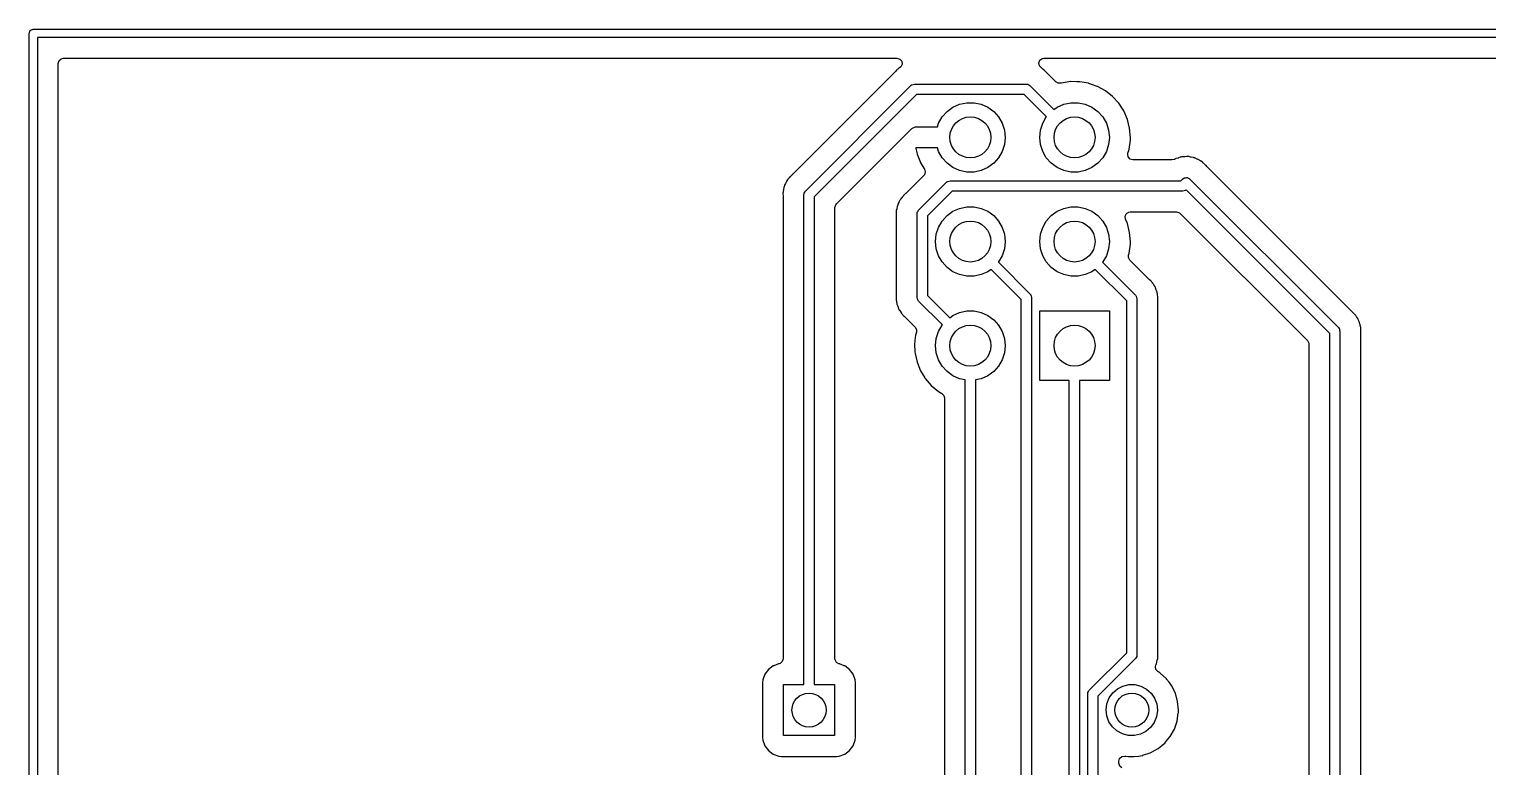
# Model space of a CAD drawing. Extents: x 111.7 to 200.8, y -127.1 to -68.5.
# Drawn here: x 111.66 to 147.24, y -86.48 to -68.48 of the extents above; entities that cross this region are included whole.
import ezdxf

# ---------------------------------------------------------------- set-up
doc = ezdxf.new("R2010")
doc.units = 0
doc.layers.add('BLACK', color=7, linetype='CONTINUOUS')

msp = doc.modelspace()

# ---------------------------------------------------------------- linework, layer by layer
at = {"layer": 'BLACK', "linetype": 'CONTINUOUS'}
for p, q in [((111.66, -68.58), (111.665, -68.5649)), ((111.66, -127), (111.66, -68.58)), ((111.665, -68.5491), (111.674, -68.5363)), ((111.665, -68.5649), (111.665, -68.5491)), ((111.674, -68.5363), (111.679, -68.5212)), ((111.679, -68.5212), (111.692, -68.5119)), ((111.692, -68.5119), (111.701, -68.4991)), ((111.701, -68.4991), (111.716, -68.4942)), ((111.716, -68.4942), (111.729, -68.4849)), ((111.729, -68.4849), (111.745, -68.4849)), ((111.745, -68.4849), (111.76, -68.48)), ((111.76, -68.48), (200.66, -68.48)), ((111.86, -68.68), (111.86, -126.9)), ((200.56, -68.68), (111.86, -68.68)), ((112.368, -69.3145), (112.389, -69.2464)), ((112.368, -126.265), (112.368, -69.3145)), ((112.389, -69.2464), (112.442, -69.1999)), ((112.442, -69.1999), (112.494, -69.1885)), ((112.494, -69.1885), (132.829, -69.1885)), ((132.829, -69.1885), (132.897, -69.2085)), ((132.897, -69.2085), (132.944, -69.2622)), ((132.954, -69.3324), (132.924, -69.397)), ((132.944, -69.2622), (132.954, -69.3324)), ((136.289, -69.3051), (136.314, -69.2387)), ((136.304, -69.3746), (136.289, -69.3051)), ((136.348, -69.4187), (136.304, -69.3746)), ((136.314, -69.2387), (136.371, -69.1963)), ((136.371, -69.1963), (136.415, -69.1885)), ((136.415, -69.1885), (199.925, -69.1885)), ((132.782, -69.5224), (130.291, -72.0133)), ((132.79, -69.5136), (132.782, -69.5224)), ((132.818, -69.4795), (132.79, -69.5136)), ((132.834, -69.4676), (132.818, -69.4795)), ((132.849, -69.4548), (132.834, -69.4676)), ((132.864, -69.4405), (132.849, -69.4548)), ((132.87, -69.4364), (132.864, -69.4405)), ((132.893, -69.423), (132.87, -69.4364)), ((132.87, -69.4364), (132.87, -69.4364)), ((132.924, -69.397), (132.893, -69.423)), ((136.347, -69.4199), (136.348, -69.4187)), ((136.353, -69.4246), (136.347, -69.4199)), ((136.36, -69.4284), (136.353, -69.4246)), ((136.379, -69.4461), (136.36, -69.4284)), ((136.393, -69.4587), (136.379, -69.4461)), ((136.402, -69.4664), (136.393, -69.4587)), ((136.405, -69.4689), (136.402, -69.4664)), ((136.425, -69.4886), (136.405, -69.4689)), ((136.427, -69.4914), (136.425, -69.4886)), ((136.477, -69.538), (136.427, -69.4914)), ((136.481, -69.5445), (136.477, -69.538)), ((136.489, -69.5527), (136.481, -69.5445)), ((136.703, -69.7674), (136.489, -69.5527)), ((130.595, -72.4286), (133.167, -69.8566)), ((133.307, -70.07), (130.808, -72.5688)), ((133.167, -69.8566), (133.184, -69.8433)), ((133.184, -69.8433), (133.187, -69.8398)), ((133.187, -69.8398), (133.19, -69.839)), ((133.19, -69.839), (133.195, -69.8351)), ((133.195, -69.8351), (133.225, -69.8287)), ((133.225, -69.8287), (133.255, -69.82)), ((133.255, -69.82), (135.985, -69.82)), ((135.933, -70.07), (133.307, -70.07)), ((136.478, -70.6145), (135.933, -70.07)), ((135.985, -69.82), (136.007, -69.8232)), ((136.007, -69.8232), (136.012, -69.8229)), ((136.012, -69.8229), (136.014, -69.8242)), ((136.014, -69.8242), (136.021, -69.8251)), ((136.021, -69.8251), (136.046, -69.8418)), ((136.046, -69.8418), (136.073, -69.8566)), ((136.073, -69.8566), (136.657, -70.4404)), ((136.761, -69.8002), (136.703, -69.7674)), ((136.832, -69.7981), (136.761, -69.8002)), ((136.844, -69.794), (136.832, -69.7981)), ((137.065, -69.7602), (136.844, -69.794)), ((137.07, -69.7602), (137.065, -69.7602)), ((137.214, -69.762), (137.07, -69.7602)), ((137.07, -69.7602), (137.07, -69.7602)), ((137.288, -69.7629), (137.214, -69.762)), ((137.293, -69.7638), (137.288, -69.7629)), ((137.503, -69.8012), (137.293, -69.7638)), ((137.293, -69.7638), (137.293, -69.7638)), ((137.508, -69.8021), (137.503, -69.8012)), ((137.503, -69.8012), (137.503, -69.8012)), ((137.513, -69.8038), (137.508, -69.8021)), ((137.714, -69.8749), (137.513, -69.8038)), ((137.513, -69.8038), (137.513, -69.8038)), ((137.719, -69.8766), (137.714, -69.8749)), ((137.714, -69.8749), (137.714, -69.8749)), ((137.914, -69.9846), (137.719, -69.8766)), ((137.918, -69.9878), (137.914, -69.9846)), ((138.086, -70.1198), (137.918, -69.9878)), ((137.918, -69.9878), (137.918, -69.9878)), ((134.051, -70.4883), (134.195, -70.3839)), ((134.195, -70.3839), (134.357, -70.3116)), ((134.357, -70.3116), (134.531, -70.2747)), ((134.531, -70.2747), (134.709, -70.2747)), ((134.709, -70.2747), (134.883, -70.3116)), ((134.883, -70.3116), (135.045, -70.3839)), ((135.045, -70.3839), (135.189, -70.4883)), ((136.657, -70.4404), (136.735, -70.3839)), ((136.735, -70.3839), (136.897, -70.3116)), ((136.897, -70.3116), (137.071, -70.2747)), ((137.071, -70.2747), (137.249, -70.2747)), ((137.249, -70.2747), (137.423, -70.3116)), ((137.423, -70.3116), (137.585, -70.3839)), ((137.585, -70.3839), (137.729, -70.4883)), ((138.086, -70.1199), (138.086, -70.1198)), ((138.09, -70.1231), (138.086, -70.1199)), ((138.24, -70.2883), (138.09, -70.1231)), ((138.361, -70.4758), (138.24, -70.2883)), ((133.814, -70.866), (133.843, -70.7743)), ((133.843, -70.7743), (133.932, -70.6204)), ((133.932, -70.6204), (134.051, -70.4883)), ((135.189, -70.4883), (135.308, -70.6204)), ((135.308, -70.6204), (135.397, -70.7743)), ((135.397, -70.7743), (135.451, -70.9433)), ((136.329, -70.9433), (136.383, -70.7743)), ((136.383, -70.7743), (136.472, -70.6204)), ((136.472, -70.6204), (136.478, -70.6145)), ((137.729, -70.4883), (137.848, -70.6204)), ((137.848, -70.6204), (137.937, -70.7743)), ((137.937, -70.7743), (137.991, -70.9433)), ((138.45, -70.6807), (138.361, -70.4758)), ((138.505, -70.8974), (138.45, -70.6807)), ((131.353, -72.7425), (133.193, -70.9029)), ((133.193, -70.9029), (133.255, -70.8689)), ((133.255, -70.8689), (133.282, -70.866)), ((133.282, -70.866), (133.814, -70.866)), ((135.451, -70.9433), (135.47, -71.12)), ((135.47, -71.12), (135.451, -71.2967)), ((136.31, -71.12), (136.329, -70.9433)), ((136.329, -71.2967), (136.31, -71.12)), ((137.991, -70.9433), (138.01, -71.12)), ((138.01, -71.12), (137.991, -71.2967)), ((138.523, -71.12), (138.505, -70.8974)), ((138.522, -71.1866), (138.523, -71.12)), ((133.29, -71.378), (133.288, -71.388)), ((133.288, -71.388), (133.319, -71.5224)), ((133.303, -71.374), (133.29, -71.378)), ((133.814, -71.374), (133.303, -71.374)), ((133.843, -71.4657), (133.814, -71.374)), ((133.932, -71.6196), (133.843, -71.4657)), ((135.397, -71.4657), (135.308, -71.6196)), ((135.451, -71.2967), (135.397, -71.4657)), ((136.383, -71.4657), (136.329, -71.2967)), ((136.472, -71.6196), (136.383, -71.4657)), ((137.937, -71.4657), (137.848, -71.6196)), ((137.991, -71.2967), (137.937, -71.4657)), ((138.458, -71.5273), (138.462, -71.5086)), ((138.462, -71.5086), (138.491, -71.413)), ((138.491, -71.413), (138.492, -71.4081)), ((138.492, -71.4081), (138.522, -71.1866)), ((133.319, -71.5224), (133.322, -71.5323)), ((133.322, -71.5323), (133.402, -71.7296)), ((133.402, -71.7296), (133.406, -71.7388)), ((133.406, -71.7388), (133.502, -71.8942)), ((134.051, -71.7517), (133.932, -71.6196)), ((134.195, -71.8561), (134.051, -71.7517)), ((134.357, -71.9284), (134.195, -71.8561)), ((135.045, -71.8561), (134.883, -71.9284)), ((135.189, -71.7517), (135.045, -71.8561)), ((135.308, -71.6196), (135.189, -71.7517)), ((136.591, -71.7517), (136.472, -71.6196)), ((136.735, -71.8561), (136.591, -71.7517)), ((136.897, -71.9284), (136.735, -71.8561)), ((137.585, -71.8561), (137.423, -71.9284)), ((137.729, -71.7517), (137.585, -71.8561)), ((137.848, -71.6196), (137.729, -71.7517)), ((138.468, -71.5976), (138.458, -71.5273)), ((138.514, -71.6512), (138.468, -71.5976)), ((138.582, -71.6712), (138.514, -71.6512)), ((139.537, -71.6712), (138.582, -71.6712)), ((139.592, -71.658), (139.537, -71.6712)), ((139.595, -71.6558), (139.592, -71.658)), ((139.603, -71.6531), (139.595, -71.6558)), ((139.625, -71.6429), (139.603, -71.653)), ((139.603, -71.653), (139.603, -71.6531)), ((139.603, -71.6531), (139.603, -71.6531)), ((139.632, -71.6387), (139.625, -71.6427)), ((139.625, -71.6427), (139.625, -71.6427)), ((139.625, -71.6427), (139.625, -71.6429)), ((139.686, -71.623), (139.632, -71.6387)), ((139.693, -71.6206), (139.686, -71.623)), ((139.738, -71.6042), (139.693, -71.6206)), ((139.746, -71.6016), (139.738, -71.6042)), ((139.754, -71.6008), (139.746, -71.6016)), ((139.777, -71.5963), (139.754, -71.6008)), ((139.754, -71.6008), (139.754, -71.6008)), ((139.778, -71.5962), (139.777, -71.5963)), ((139.785, -71.594), (139.778, -71.5962)), ((139.778, -71.5962), (139.778, -71.5962)), ((139.793, -71.5938), (139.785, -71.594)), ((139.841, -71.5923), (139.793, -71.5938)), ((139.849, -71.5918), (139.841, -71.5923)), ((139.897, -71.5872), (139.849, -71.5918)), ((139.905, -71.5865), (139.897, -71.5872)), ((139.913, -71.5877), (139.905, -71.5865)), ((139.913, -71.5878), (139.913, -71.5877)), ((139.913, -71.5877), (139.913, -71.5877)), ((139.937, -71.5893), (139.913, -71.5878)), ((139.945, -71.589), (139.937, -71.5893)), ((139.993, -71.5997), (139.945, -71.589)), ((140, -71.6013), (139.993, -71.5997)), ((140.008, -71.6027), (140, -71.6013)), ((140.063, -71.6115), (140.008, -71.6027)), ((140.071, -71.6148), (140.063, -71.6115)), ((140.093, -71.6221), (140.071, -71.6148)), ((140.102, -71.6239), (140.093, -71.6221)), ((140.152, -71.6494), (140.102, -71.6239)), ((140.159, -71.6528), (140.152, -71.6494)), ((140.21, -71.6751), (140.159, -71.6528)), ((140.217, -71.6799), (140.21, -71.6751)), ((140.217, -71.6801), (140.217, -71.6799)), ((140.217, -71.6799), (140.217, -71.6799)), ((140.237, -71.6928), (140.217, -71.6801)), ((140.237, -71.693), (140.237, -71.6928)), ((140.244, -71.6966), (140.237, -71.693)), ((140.25, -71.7018), (140.244, -71.6966)), ((140.286, -71.7337), (140.25, -71.7018)), ((140.25, -71.7018), (140.25, -71.7018)), ((140.292, -71.7388), (140.286, -71.7337)), ((140.305, -71.7486), (140.292, -71.7388)), ((140.292, -71.7388), (140.292, -71.7388)), ((140.316, -71.7599), (140.305, -71.7486)), ((140.322, -71.7653), (140.316, -71.7599)), ((140.364, -71.8024), (140.322, -71.7653)), ((140.369, -71.809), (140.364, -71.8024)), ((140.369, -71.8093), (140.369, -71.809)), ((140.369, -71.809), (140.369, -71.809)), ((140.384, -71.8275), (140.369, -71.8093)), ((143.933, -75.3762), (140.384, -71.8275)), ((130.13, -72.1992), (130.116, -72.2325)), ((130.133, -72.192), (130.13, -72.1992)), ((130.13, -72.1992), (130.13, -72.1992)), ((130.146, -72.176), (130.133, -72.192)), ((130.157, -72.1594), (130.146, -72.176)), ((130.163, -72.1486), (130.157, -72.1594)), ((130.166, -72.1417), (130.163, -72.1486)), ((130.163, -72.1486), (130.163, -72.1486)), ((130.197, -72.1094), (130.166, -72.1417)), ((130.204, -72.1004), (130.197, -72.1094)), ((130.207, -72.0972), (130.204, -72.1004)), ((130.227, -72.0775), (130.207, -72.0972)), ((130.229, -72.0747), (130.227, -72.0775)), ((130.271, -72.0308), (130.229, -72.0747)), ((130.276, -72.025), (130.271, -72.0308)), ((130.282, -72.0209), (130.276, -72.025)), ((130.291, -72.0133), (130.282, -72.0209)), ((133.483, -72.0491), (133.053, -72.4797)), ((133.357, -72.8949), (134.035, -72.2163)), ((133.499, -72.0304), (133.483, -72.0491)), ((133.52, -71.9627), (133.499, -72.0304)), ((133.502, -71.8942), (133.52, -71.9627)), ((134.035, -72.2163), (134.053, -72.203)), ((134.053, -72.203), (134.056, -72.1995)), ((134.056, -72.1995), (134.059, -72.1987)), ((134.059, -72.1987), (134.064, -72.1949)), ((134.064, -72.1949), (134.094, -72.1884)), ((134.094, -72.1884), (134.124, -72.1797)), ((134.124, -72.1797), (139.753, -72.1797)), ((134.531, -71.9653), (134.357, -71.9284)), ((134.709, -71.9653), (134.531, -71.9653)), ((134.883, -71.9284), (134.709, -71.9653)), ((137.071, -71.9653), (136.897, -71.9284)), ((137.249, -71.9653), (137.071, -71.9653)), ((137.423, -71.9284), (137.249, -71.9653)), ((139.753, -72.1797), (139.797, -72.1363)), ((139.797, -72.1363), (139.826, -72.1149)), ((139.826, -72.1149), (139.834, -72.113)), ((139.834, -72.113), (139.842, -72.1075)), ((139.842, -72.1075), (139.868, -72.1057)), ((139.868, -72.1057), (139.894, -72.1)), ((139.894, -72.1), (139.903, -72.1032)), ((139.903, -72.1032), (139.912, -72.1026)), ((139.912, -72.1026), (139.935, -72.1154)), ((139.935, -72.1154), (139.96, -72.1247)), ((139.96, -72.1247), (139.966, -72.132)), ((139.966, -72.132), (139.974, -72.1363)), ((139.974, -72.1363), (143.598, -75.7611)), ((130.048, -72.4769), (130.045, -72.4969)), ((130.045, -72.4969), (130.046, -72.5048)), ((130.046, -72.5048), (130.049, -72.541)), ((130.049, -72.4572), (130.048, -72.4769)), ((130.06, -72.3941), (130.049, -72.437)), ((130.049, -72.437), (130.049, -72.4572)), ((130.049, -72.541), (130.049, -72.5528)), ((130.049, -72.5528), (130.049, -83.8405)), ((130.063, -72.3825), (130.06, -72.3941)), ((130.069, -72.3467), (130.063, -72.3825)), ((130.07, -72.3389), (130.069, -72.3467)), ((130.069, -72.3467), (130.069, -72.3467)), ((130.078, -72.3203), (130.07, -72.3389)), ((130.084, -72.3016), (130.078, -72.3203)), ((130.087, -72.2896), (130.084, -72.3016)), ((130.089, -72.2819), (130.087, -72.2896)), ((130.087, -72.2896), (130.087, -72.2896)), ((130.111, -72.2432), (130.089, -72.2819)), ((130.116, -72.2325), (130.111, -72.2432)), ((130.558, -72.517), (130.561, -72.495)), ((130.558, -84.465), (130.558, -72.517)), ((130.561, -72.4904), (130.562, -72.4879)), ((130.561, -72.495), (130.561, -72.4904)), ((130.562, -72.4879), (130.563, -72.4815)), ((130.563, -72.4815), (130.58, -72.4556)), ((130.58, -72.4556), (130.595, -72.4286)), ((130.808, -72.5688), (130.808, -84.465)), ((132.959, -72.5757), (132.928, -72.608)), ((132.966, -72.5667), (132.959, -72.5757)), ((132.969, -72.5635), (132.966, -72.5667)), ((132.989, -72.5438), (132.969, -72.5635)), ((132.991, -72.5409), (132.989, -72.5438)), ((133.038, -72.4913), (132.991, -72.5409)), ((133.044, -72.4872), (133.038, -72.4913)), ((133.053, -72.4797), (133.044, -72.4872)), ((134.175, -72.4297), (133.57, -73.0351)), ((139.805, -72.4297), (134.175, -72.4297)), ((139.835, -72.421), (139.805, -72.4297)), ((139.865, -72.4146), (139.835, -72.421)), ((139.87, -72.4107), (139.865, -72.4146)), ((139.873, -72.4099), (139.87, -72.4107)), ((139.876, -72.4064), (139.873, -72.4099)), ((139.884, -72.4003), (139.876, -72.4064)), ((143.385, -75.9012), (139.884, -72.4003)), ((131.316, -72.8316), (131.337, -72.7635)), ((131.316, -83.8405), (131.316, -72.8316)), ((131.337, -72.7635), (131.353, -72.7425)), ((132.811, -72.9235), (132.81, -72.9432)), ((132.822, -72.8604), (132.811, -72.9033)), ((132.811, -72.9033), (132.811, -72.9235)), ((132.825, -72.8488), (132.822, -72.8604)), ((132.831, -72.813), (132.825, -72.8488)), ((132.832, -72.8052), (132.831, -72.813)), ((132.831, -72.813), (132.831, -72.813)), ((132.84, -72.7866), (132.832, -72.8052)), ((132.846, -72.7679), (132.84, -72.7866)), ((132.849, -72.7559), (132.846, -72.7679)), ((132.851, -72.7482), (132.849, -72.7559)), ((132.849, -72.7559), (132.849, -72.7559)), ((132.873, -72.7095), (132.851, -72.7482)), ((132.878, -72.6988), (132.873, -72.7095)), ((132.892, -72.6655), (132.878, -72.6988)), ((132.895, -72.6583), (132.892, -72.6655)), ((132.892, -72.6655), (132.892, -72.6655)), ((132.908, -72.6423), (132.895, -72.6583)), ((132.919, -72.6257), (132.908, -72.6423)), ((132.925, -72.6149), (132.919, -72.6257)), ((132.928, -72.608), (132.925, -72.6149)), ((132.925, -72.6149), (132.925, -72.6149)), ((133.325, -72.9478), (133.342, -72.9219)), ((133.342, -72.9219), (133.357, -72.8949)), ((134.051, -73.0283), (134.195, -72.9239)), ((134.195, -72.9239), (134.357, -72.8516)), ((134.357, -72.8516), (134.531, -72.8147)), ((134.531, -72.8147), (134.709, -72.8147)), ((134.709, -72.8147), (134.883, -72.8516)), ((134.883, -72.8516), (135.045, -72.9239)), ((135.045, -72.9239), (135.189, -73.0283)), ((136.591, -73.0283), (136.735, -72.9239)), ((136.735, -72.9239), (136.897, -72.8516)), ((136.897, -72.8516), (137.071, -72.8147)), ((137.071, -72.8147), (137.249, -72.8147)), ((137.249, -72.8147), (137.423, -72.8516)), ((137.423, -72.8516), (137.585, -72.9239)), ((137.585, -72.9239), (137.729, -73.0283)), ((138.426, -72.98), (138.486, -72.9427)), ((138.486, -72.9427), (138.52, -72.9382)), ((138.52, -72.9382), (139.651, -72.9382)), ((139.651, -72.9382), (139.719, -72.9582)), ((132.81, -72.9432), (132.807, -72.9632)), ((132.807, -72.9632), (132.808, -72.9711)), ((132.808, -72.9711), (132.811, -73.0073)), ((132.811, -73.0073), (132.811, -73.0191)), ((132.811, -73.0191), (132.811, -74.9462)), ((133.32, -72.9833), (133.323, -72.9613)), ((133.32, -75.025), (133.32, -72.9833)), ((133.323, -72.9567), (133.324, -72.9542)), ((133.323, -72.9613), (133.323, -72.9567)), ((133.324, -72.9542), (133.325, -72.9478)), ((133.57, -73.0351), (133.57, -74.9732)), ((133.843, -73.3143), (133.932, -73.1604)), ((133.932, -73.1604), (134.051, -73.0283)), ((135.189, -73.0283), (135.308, -73.1604)), ((135.308, -73.1604), (135.397, -73.3143)), ((136.383, -73.3143), (136.472, -73.1604)), ((136.472, -73.1604), (136.591, -73.0283)), ((137.729, -73.0283), (137.848, -73.1604)), ((137.848, -73.1604), (137.937, -73.3143)), ((138.395, -73.044), (138.426, -72.98)), ((138.404, -73.1145), (138.395, -73.044)), ((138.45, -73.2207), (138.404, -73.1145)), ((138.505, -73.4374), (138.45, -73.2207)), ((139.719, -72.9582), (139.74, -72.9751)), ((139.74, -72.9751), (142.84, -76.075)), ((133.77, -73.66), (133.789, -73.4833)), ((133.789, -73.4833), (133.843, -73.3143)), ((135.397, -73.3143), (135.451, -73.4833)), ((135.451, -73.4833), (135.47, -73.66)), ((136.31, -73.66), (136.329, -73.4833)), ((136.329, -73.4833), (136.383, -73.3143)), ((137.937, -73.3143), (137.991, -73.4833)), ((137.991, -73.4833), (138.01, -73.66)), ((138.523, -73.66), (138.505, -73.4374)), ((133.789, -73.8367), (133.77, -73.66)), ((133.843, -74.0057), (133.789, -73.8367)), ((133.932, -74.1596), (133.843, -74.0057)), ((135.397, -74.0057), (135.308, -74.1596)), ((135.451, -73.8367), (135.397, -74.0057)), ((135.47, -73.66), (135.451, -73.8367)), ((136.329, -73.8367), (136.31, -73.66)), ((136.383, -74.0057), (136.329, -73.8367)), ((136.472, -74.1596), (136.383, -74.0057)), ((137.937, -74.0057), (137.848, -74.1596)), ((137.991, -73.8367), (137.937, -74.0057)), ((138.01, -73.66), (137.991, -73.8367)), ((138.477, -74.053), (138.48, -73.9896)), ((138.48, -73.9896), (138.491, -73.953)), ((138.491, -73.953), (138.492, -73.9481)), ((138.492, -73.9481), (138.522, -73.7266)), ((138.522, -73.7266), (138.523, -73.66)), ((134.051, -74.2917), (133.932, -74.1596)), ((134.195, -74.3961), (134.051, -74.2917)), ((135.123, -74.3396), (135.045, -74.3961)), ((135.86, -75.0768), (135.123, -74.3396)), ((135.308, -74.1596), (135.302, -74.1655)), ((135.302, -74.1655), (136.073, -74.9366)), ((136.591, -74.2917), (136.472, -74.1596)), ((136.735, -74.3961), (136.591, -74.2917)), ((137.663, -74.3396), (137.585, -74.3961)), ((138.432, -75.1088), (137.663, -74.3396)), ((137.848, -74.1596), (137.842, -74.1655)), ((137.842, -74.1655), (138.645, -74.9686)), ((138.511, -74.1153), (138.477, -74.053)), ((138.98, -74.5837), (138.511, -74.1153)), ((134.357, -74.4684), (134.195, -74.3961)), ((134.531, -74.5053), (134.357, -74.4684)), ((134.709, -74.5053), (134.531, -74.5053)), ((134.883, -74.4684), (134.709, -74.5053)), ((135.045, -74.3961), (134.883, -74.4684)), ((136.897, -74.4684), (136.735, -74.3961)), ((137.071, -74.5053), (136.897, -74.4684)), ((137.249, -74.5053), (137.071, -74.5053)), ((137.423, -74.4684), (137.249, -74.5053)), ((137.585, -74.3961), (137.423, -74.4684)), ((138.988, -74.5917), (138.98, -74.5837)), ((139.022, -74.6199), (138.988, -74.5917)), ((139.034, -74.6363), (139.022, -74.6199)), ((139.047, -74.6513), (139.034, -74.6363)), ((139.062, -74.6656), (139.047, -74.6513)), ((139.066, -74.6725), (139.062, -74.6656)), ((139.084, -74.7037), (139.066, -74.6725)), ((139.091, -74.7136), (139.084, -74.7037)), ((139.117, -74.7494), (139.091, -74.7136)), ((132.811, -74.9574), (132.809, -74.9649)), ((132.809, -74.9649), (132.81, -74.9728)), ((132.81, -74.9728), (132.81, -74.9728)), ((132.81, -74.9728), (132.811, -75.033)), ((132.811, -74.9462), (132.811, -74.9574)), ((132.811, -75.033), (132.811, -75.0369)), ((132.811, -75.0369), (132.811, -75.0649)), ((132.811, -75.0649), (132.812, -75.0688)), ((132.812, -75.0688), (132.812, -75.0688)), ((132.812, -75.0688), (132.812, -75.0689)), ((132.812, -75.0689), (132.813, -75.0807)), ((133.329, -75.0545), (133.32, -75.025)), ((133.335, -75.0846), (133.329, -75.0545)), ((133.57, -74.9732), (134.117, -75.5204)), ((135.86, -81.5319), (135.86, -75.0768)), ((136.073, -74.9366), (136.087, -74.9544)), ((136.087, -74.9544), (136.09, -74.9575)), ((136.09, -74.9575), (136.091, -74.9602)), ((136.091, -74.9602), (136.095, -74.9654)), ((136.095, -74.9654), (136.101, -74.9955)), ((136.101, -74.9955), (136.11, -75.025)), ((136.11, -75.025), (136.11, -81.5559)), ((138.645, -74.9686), (138.659, -74.9864)), ((138.659, -74.9864), (138.662, -74.9895)), ((138.662, -74.9895), (138.663, -74.9922)), ((138.663, -74.9922), (138.667, -74.9974)), ((138.667, -74.9974), (138.673, -75.0275)), ((138.673, -75.0275), (138.682, -75.057)), ((138.682, -75.057), (138.682, -83.7465)), ((139.119, -74.7568), (139.117, -74.7494)), ((139.124, -74.7682), (139.119, -74.7568)), ((139.119, -74.7568), (139.119, -74.7568)), ((139.133, -74.786), (139.124, -74.7682)), ((139.139, -74.7966), (139.133, -74.786)), ((139.143, -74.8034), (139.139, -74.7966)), ((139.139, -74.7966), (139.139, -74.7966)), ((139.155, -74.8437), (139.143, -74.8034)), ((139.155, -74.8459), (139.155, -74.8437)), ((139.159, -74.8571), (139.155, -74.8459)), ((139.173, -74.8908), (139.159, -74.8571)), ((139.175, -74.8982), (139.173, -74.8908)), ((139.176, -74.9061), (139.175, -74.8982)), ((139.178, -74.9183), (139.176, -74.9061)), ((139.182, -74.9377), (139.178, -74.9183)), ((139.188, -74.9571), (139.182, -74.9377)), ((139.188, -74.965), (139.188, -74.9571)), ((139.189, -75.0013), (139.188, -74.965)), ((139.19, -75.0131), (139.189, -75.0013)), ((139.19, -75.0171), (139.19, -75.0131)), ((139.19, -75.0451), (139.19, -75.0171)), ((139.191, -75.049), (139.19, -75.0451)), ((139.193, -75.1171), (139.191, -75.049)), ((132.813, -75.0807), (132.814, -75.1249)), ((132.814, -75.1249), (132.82, -75.1443)), ((132.82, -75.1443), (132.824, -75.1637)), ((132.824, -75.1637), (132.827, -75.1838)), ((132.827, -75.1838), (132.829, -75.1912)), ((132.829, -75.1912), (132.829, -75.1912)), ((132.829, -75.1912), (132.843, -75.2249)), ((132.843, -75.2249), (132.847, -75.2361)), ((132.847, -75.2361), (132.854, -75.2609)), ((132.854, -75.2609), (132.859, -75.2786)), ((132.859, -75.2786), (132.863, -75.2854)), ((132.863, -75.2854), (132.863, -75.2854)), ((132.863, -75.2854), (132.869, -75.296)), ((132.869, -75.296), (132.878, -75.3138)), ((132.878, -75.3138), (132.885, -75.3326)), ((132.885, -75.3326), (132.89, -75.339)), ((132.89, -75.339), (132.89, -75.339)), ((132.89, -75.339), (132.911, -75.3684)), ((132.911, -75.3684), (132.918, -75.3783)), ((132.918, -75.3783), (132.936, -75.4087)), ((132.936, -75.4087), (132.94, -75.4164)), ((132.94, -75.4164), (132.955, -75.4307)), ((132.955, -75.4307), (132.968, -75.4457)), ((133.339, -75.0898), (133.335, -75.0846)), ((133.34, -75.0925), (133.339, -75.0898)), ((133.343, -75.0956), (133.34, -75.0925)), ((133.357, -75.1134), (133.343, -75.0956)), ((133.938, -75.6945), (133.357, -75.1134)), ((134.195, -75.4639), (134.357, -75.3916)), ((134.357, -75.3916), (134.531, -75.3547)), ((134.531, -75.3547), (134.709, -75.3547)), ((134.709, -75.3547), (134.883, -75.3916)), ((134.883, -75.3916), (135.045, -75.4639)), ((136.31, -77.05), (136.31, -75.35)), ((136.31, -75.35), (138.01, -75.35)), ((138.01, -75.35), (138.01, -77.05)), ((138.432, -83.6947), (138.432, -75.1088)), ((139.19, -75.1358), (139.191, -75.1246)), ((139.19, -83.7107), (139.19, -75.1358)), ((139.191, -75.1246), (139.193, -75.1171)), ((143.941, -75.3842), (143.933, -75.3762)), ((143.975, -75.4124), (143.941, -75.3842)), ((143.985, -75.4249), (143.975, -75.4124)), ((143.987, -75.4288), (143.985, -75.4249)), ((144, -75.4438), (143.987, -75.4288)), ((132.968, -75.4457), (132.98, -75.4621)), ((132.98, -75.4621), (133.004, -75.4826)), ((133.004, -75.4826), (133.014, -75.4903)), ((133.014, -75.4903), (133.022, -75.4983)), ((133.022, -75.4983), (133.27, -75.7457)), ((133.27, -75.7457), (133.304, -75.808)), ((133.843, -75.8543), (133.932, -75.7004)), ((133.932, -75.7004), (133.938, -75.6945)), ((134.117, -75.5204), (134.195, -75.4639)), ((135.045, -75.4639), (135.189, -75.5683)), ((135.189, -75.5683), (135.308, -75.7004)), ((135.308, -75.7004), (135.397, -75.8543)), ((143.598, -75.7611), (143.612, -75.7789)), ((143.612, -75.7789), (143.615, -75.7819)), ((143.615, -75.7819), (143.616, -75.7846)), ((143.616, -75.7846), (143.62, -75.7898)), ((144.015, -75.4581), (144, -75.4438)), ((144.019, -75.4649), (144.015, -75.4581)), ((144.037, -75.4962), (144.019, -75.4649)), ((144.019, -75.4649), (144.019, -75.4649)), ((144.044, -75.5061), (144.037, -75.4962)), ((144.07, -75.5419), (144.044, -75.5061)), ((144.077, -75.5607), (144.07, -75.5419)), ((144.086, -75.5784), (144.077, -75.5607)), ((144.096, -75.5959), (144.086, -75.5784)), ((144.098, -75.6035), (144.096, -75.5959)), ((144.108, -75.6383), (144.098, -75.6035)), ((144.112, -75.6496), (144.108, -75.6383)), ((144.126, -75.6833), (144.112, -75.6496)), ((144.128, -75.6907), (144.126, -75.6833)), ((144.126, -75.6833), (144.126, -75.6833)), ((144.129, -75.6985), (144.128, -75.6907)), ((144.131, -75.7108), (144.129, -75.6985)), ((144.135, -75.7301), (144.131, -75.7108)), ((144.138, -75.742), (144.135, -75.7301)), ((144.141, -75.7496), (144.138, -75.742)), ((144.138, -75.742), (144.138, -75.742)), ((144.142, -75.7791), (144.141, -75.7496)), ((144.142, -75.7938), (144.142, -75.7791)), ((133.275, -75.999), (133.257, -76.1667)), ((133.28, -75.9497), (133.275, -75.999)), ((133.281, -75.9446), (133.28, -75.9497)), ((133.28, -75.9497), (133.28, -75.9497)), ((133.302, -75.8684), (133.281, -75.9446)), ((133.304, -75.808), (133.302, -75.8684)), ((133.77, -76.2), (133.789, -76.0233)), ((133.789, -76.0233), (133.843, -75.8543)), ((135.397, -75.8543), (135.451, -76.0233)), ((135.451, -76.0233), (135.47, -76.2)), ((142.84, -76.075), (142.874, -76.1373)), ((142.874, -76.1373), (142.876, -76.1641)), ((143.385, -100.405), (143.385, -75.9012)), ((143.62, -75.7898), (143.626, -75.8199)), ((143.626, -75.8199), (143.635, -75.8495)), ((143.635, -75.8495), (143.635, -100.028)), ((144.143, -75.8056), (144.142, -75.7938)), ((144.143, -75.8096), (144.143, -75.8056)), ((144.143, -75.8375), (144.143, -75.8096)), ((144.144, -75.8415), (144.143, -75.8375)), ((144.143, -75.9282), (144.144, -75.9171)), ((144.143, -98.4921), (144.143, -75.9282)), ((144.146, -75.9096), (144.144, -75.8415)), ((144.144, -75.9171), (144.146, -75.9096)), ((133.257, -76.1667), (133.258, -76.1718)), ((133.258, -76.1718), (133.258, -76.1719)), ((133.258, -76.1719), (133.268, -76.3454)), ((133.268, -76.3454), (133.27, -76.3897)), ((133.27, -76.3897), (133.271, -76.3948)), ((133.271, -76.3948), (133.271, -76.3948)), ((133.271, -76.3948), (133.295, -76.5015)), ((133.789, -76.3767), (133.77, -76.2)), ((133.843, -76.5457), (133.789, -76.3767)), ((135.451, -76.3767), (135.397, -76.5457)), ((135.47, -76.2), (135.451, -76.3767)), ((142.876, -76.1641), (142.876, -100.142)), ((133.295, -76.5015), (133.319, -76.6076)), ((133.319, -76.6076), (133.403, -76.8146)), ((133.403, -76.8146), (133.406, -76.819)), ((133.406, -76.819), (133.507, -76.9833)), ((133.932, -76.6996), (133.843, -76.5457)), ((134.051, -76.8317), (133.932, -76.6996)), ((134.195, -76.9361), (134.051, -76.8317)), ((135.189, -76.8317), (135.045, -76.9361)), ((135.308, -76.6996), (135.189, -76.8317)), ((135.397, -76.5457), (135.308, -76.6996)), ((133.507, -76.9833), (133.52, -77.0051)), ((133.52, -77.0051), (133.666, -77.1739)), ((133.666, -77.1739), (133.838, -77.3166)), ((134.357, -77.0084), (134.195, -76.9361)), ((134.495, -77.0377), (134.357, -77.0084)), ((134.495, -96.395), (134.495, -77.0377)), ((134.883, -77.0084), (134.745, -77.0377)), ((134.745, -77.0377), (134.745, -96.52)), ((135.045, -76.9361), (134.883, -77.0084)), ((137.032, -77.05), (136.31, -77.05)), ((137.032, -109.09), (137.032, -77.05)), ((138.01, -77.05), (137.282, -77.05)), ((137.282, -77.05), (137.282, -109.038)), ((133.838, -77.3166), (133.843, -77.3192)), ((133.843, -77.3192), (133.924, -77.3669)), ((133.924, -77.3669), (133.973, -77.4185)), ((133.973, -77.4185), (133.987, -77.4756)), ((133.987, -77.4756), (133.987, -96.0784)), ((135.857, -81.5589), (135.86, -81.5377)), ((135.857, -110.455), (135.857, -81.5589)), ((135.86, -81.5323), (135.86, -81.5319)), ((135.86, -81.5351), (135.86, -81.5323)), ((135.86, -81.5377), (135.86, -81.5351)), ((136.11, -81.5559), (136.107, -81.577)), ((136.107, -81.577), (136.107, -81.5796)), ((136.107, -81.5796), (136.107, -81.5825)), ((136.107, -81.5825), (136.107, -81.5829)), ((136.107, -81.5829), (136.107, -110.403)), ((129.94, -83.966), (129.826, -84.0089)), ((129.948, -83.9633), (129.94, -83.966)), ((129.94, -83.966), (129.94, -83.966)), ((129.954, -83.9625), (129.948, -83.9633)), ((129.976, -83.9551), (129.954, -83.9625)), ((130.029, -83.9086), (129.976, -83.9551)), ((130.049, -83.8405), (130.029, -83.9086)), ((131.319, -83.8649), (131.316, -83.8405)), ((131.352, -83.9279), (131.319, -83.8649)), ((131.413, -83.9626), (131.352, -83.9279)), ((131.418, -83.9633), (131.413, -83.9626)), ((131.426, -83.966), (131.418, -83.9633)), ((131.54, -84.0089), (131.426, -83.966)), ((131.426, -83.966), (131.426, -83.966)), ((137.519, -84.6081), (138.432, -83.6947)), ((138.645, -83.8349), (137.732, -84.7483)), ((138.66, -83.8079), (138.645, -83.8349)), ((138.677, -83.782), (138.66, -83.8079)), ((138.678, -83.7756), (138.677, -83.782)), ((138.679, -83.7731), (138.678, -83.7756)), ((138.682, -83.7465), (138.679, -83.7685)), ((138.679, -83.7685), (138.679, -83.7731)), ((139.151, -83.9816), (139.156, -83.9619)), ((139.156, -83.9619), (139.162, -83.9432)), ((139.162, -83.9432), (139.167, -83.9319)), ((139.167, -83.9319), (139.17, -83.9246)), ((139.167, -83.9319), (139.167, -83.9319)), ((139.17, -83.9246), (139.171, -83.9168)), ((139.171, -83.9168), (139.177, -83.881)), ((139.171, -83.9168), (139.171, -83.9168)), ((139.177, -83.881), (139.18, -83.8694)), ((139.18, -83.8694), (139.189, -83.8342)), ((139.189, -83.8342), (139.19, -83.8265)), ((139.189, -83.8342), (139.189, -83.8342)), ((139.191, -83.7225), (139.19, -83.7107)), ((139.19, -83.8063), (139.192, -83.7866)), ((139.19, -83.8265), (139.19, -83.8063)), ((139.195, -83.7666), (139.191, -83.7225)), ((139.192, -83.7866), (139.194, -83.7744)), ((139.194, -83.7744), (139.195, -83.7666)), ((129.607, -84.2183), (129.556, -84.3547)), ((129.695, -84.1017), (129.607, -84.2183)), ((129.811, -84.0144), (129.695, -84.1017)), ((129.826, -84.0089), (129.811, -84.0144)), ((131.555, -84.0144), (131.54, -84.0089)), ((131.671, -84.1017), (131.555, -84.0144)), ((131.759, -84.2183), (131.671, -84.1017)), ((131.81, -84.3547), (131.759, -84.2183)), ((139.135, -84.0273), (139.145, -83.9964)), ((139.146, -84.0975), (139.135, -84.0273)), ((139.144, -83.9959), (139.147, -83.9885)), ((139.145, -83.9964), (139.144, -83.9959)), ((139.193, -84.1508), (139.146, -84.0975)), ((139.147, -83.9885), (139.151, -83.9816)), ((139.245, -84.1838), (139.193, -84.1508)), ((139.25, -84.1869), (139.245, -84.1838)), ((139.245, -84.1838), (139.245, -84.1838)), ((139.403, -84.3283), (139.25, -84.1869)), ((139.406, -84.3329), (139.403, -84.3283)), ((129.556, -84.3547), (129.549, -84.4169)), ((129.549, -84.4169), (129.549, -85.7631)), ((130.058, -85.715), (130.058, -84.465)), ((130.058, -84.465), (130.558, -84.465)), ((130.808, -84.465), (131.308, -84.465)), ((131.308, -84.465), (131.308, -85.715)), ((131.816, -84.4169), (131.81, -84.3547)), ((131.816, -85.7631), (131.816, -84.4169)), ((137.482, -84.6965), (137.485, -84.6745)), ((137.485, -84.6699), (137.486, -84.6674)), ((137.485, -84.6745), (137.485, -84.6699)), ((137.486, -84.6674), (137.487, -84.661)), ((137.487, -84.661), (137.504, -84.6351)), ((137.504, -84.6351), (137.519, -84.6081)), ((138.006, -84.7947), (138.093, -84.6718)), ((138.093, -84.6718), (138.206, -84.5731)), ((138.206, -84.5731), (138.339, -84.5042)), ((138.339, -84.5042), (138.485, -84.4691)), ((138.485, -84.4691), (138.635, -84.4699)), ((138.635, -84.4699), (138.781, -84.5065)), ((138.781, -84.5065), (138.914, -84.5768)), ((138.914, -84.5768), (139.026, -84.6767)), ((139.026, -84.6767), (139.111, -84.8004)), ((139.467, -84.4135), (139.406, -84.3329)), ((139.406, -84.3329), (139.406, -84.3329)), ((139.528, -84.4952), (139.467, -84.4135)), ((139.62, -84.682), (139.528, -84.4952)), ((139.676, -84.8826), (139.62, -84.682)), ((137.482, -107), (137.482, -84.6965)), ((137.732, -84.7483), (137.732, -106.948)), ((137.932, -85.0835), (137.952, -84.9346)), ((137.952, -84.9346), (138.006, -84.7947)), ((139.111, -84.8004), (139.164, -84.9409)), ((139.164, -84.9409), (139.182, -85.09)), ((139.695, -85.09), (139.676, -84.8826)), ((137.949, -85.2327), (137.932, -85.0835)), ((138, -85.3737), (137.949, -85.2327)), ((138.084, -85.4984), (138, -85.3737)), ((139.105, -85.3911), (139.017, -85.513)), ((139.161, -85.2518), (139.105, -85.3911)), ((139.182, -85.1031), (139.161, -85.2518)), ((139.182, -85.09), (139.182, -85.1031)), ((139.613, -85.5067), (139.662, -85.3612)), ((139.662, -85.3612), (139.664, -85.3557)), ((139.662, -85.3612), (139.662, -85.3612)), ((139.664, -85.3557), (139.665, -85.35)), ((139.665, -85.35), (139.691, -85.1681)), ((139.665, -85.35), (139.665, -85.35)), ((139.691, -85.1681), (139.694, -85.1496)), ((139.694, -85.1496), (139.695, -85.09)), ((131.308, -85.715), (130.058, -85.715)), ((138.195, -85.5995), (138.084, -85.4984)), ((138.327, -85.6711), (138.195, -85.5995)), ((138.472, -85.7092), (138.327, -85.6711)), ((138.622, -85.7116), (138.472, -85.7092)), ((138.769, -85.678), (138.622, -85.7116)), ((138.903, -85.6106), (138.769, -85.678)), ((139.017, -85.513), (138.903, -85.6106)), ((139.438, -85.8038), (139.491, -85.7392)), ((139.491, -85.7392), (139.495, -85.7348)), ((139.495, -85.7348), (139.597, -85.553)), ((139.597, -85.553), (139.613, -85.5067)), ((129.549, -85.7631), (129.556, -85.8253)), ((129.556, -85.8253), (129.607, -85.9617)), ((129.607, -85.9617), (129.695, -86.0783)), ((129.695, -86.0783), (129.811, -86.1656)), ((131.555, -86.1656), (131.671, -86.0783)), ((131.671, -86.0783), (131.759, -85.9617)), ((131.759, -85.9617), (131.81, -85.8253)), ((131.81, -85.8253), (131.816, -85.7631)), ((139.02, -86.1299), (139.202, -86.0281)), ((139.202, -86.0281), (139.239, -85.9972)), ((139.239, -85.9972), (139.296, -85.95)), ((139.296, -85.95), (139.362, -85.8949)), ((139.362, -85.8949), (139.438, -85.8038)), ((129.811, -86.1656), (129.948, -86.2167)), ((129.948, -86.2167), (130.01, -86.2235)), ((130.01, -86.2235), (131.356, -86.2235)), ((131.356, -86.2235), (131.418, -86.2167)), ((131.418, -86.2167), (131.555, -86.1656)), ((138.24, -86.3383), (138.261, -86.2702)), ((138.24, -86.3847), (138.24, -86.3383)), ((138.262, -86.4557), (138.24, -86.3847)), ((138.261, -86.2702), (138.314, -86.2237)), ((138.317, -86.5007), (138.262, -86.4557)), ((138.314, -86.2237), (138.384, -86.2136)), ((138.384, -86.2136), (138.394, -86.2154)), ((138.394, -86.2154), (138.4, -86.2167)), ((138.4, -86.2167), (138.408, -86.2186)), ((138.408, -86.2186), (138.414, -86.2188)), ((138.414, -86.2188), (138.414, -86.2188)), ((138.414, -86.2188), (138.477, -86.2213)), ((138.477, -86.2213), (138.617, -86.2268)), ((138.617, -86.2268), (138.72, -86.2118)), ((138.72, -86.2118), (138.817, -86.1977)), ((138.817, -86.1977), (138.823, -86.1969)), ((138.817, -86.1977), (138.817, -86.1977)), ((138.823, -86.1969), (138.828, -86.195)), ((138.828, -86.195), (139.005, -86.1349)), ((138.828, -86.195), (138.828, -86.195)), ((139.005, -86.1349), (139.02, -86.1299))]:
    msp.add_line(p, q, dxfattribs=at)
at = {"layer": 'BLACK'}
for centre, radius in [((134.62, -71.12), 0.5), ((137.16, -71.12), 0.5), ((134.62, -73.66), 0.5), ((137.16, -73.66), 0.5), ((134.62, -76.2), 0.5), ((137.16, -76.2), 0.5), ((130.683, -85.09), 0.415), ((138.557, -85.09), 0.415)]:
    msp.add_circle(centre, radius, dxfattribs=at)

doc.saveas('drawing.dxf')
